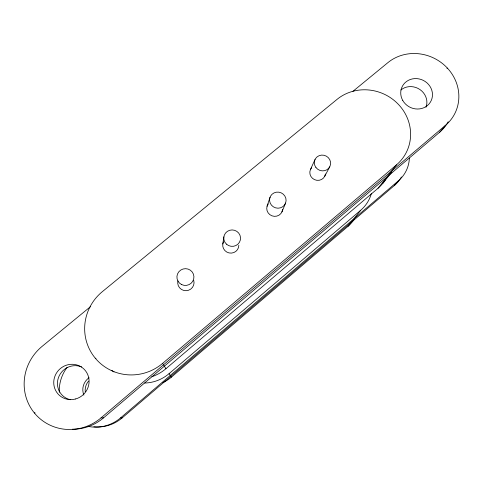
<?xml version="1.0" encoding="UTF-8"?>
<svg xmlns="http://www.w3.org/2000/svg" width="483" height="483" viewBox="0 0 483 483"><rect width="100%" height="100%" fill="white"/><g stroke="black" fill="none" stroke-linecap="round" stroke-linejoin="round"><path stroke-width="0.72" d="M222.802 243.969L223.858 236.863M267.051 206.283L270.063 197.197M281.939 211.91L285.592 203.065A8.302 8.024 19.5 0 0 276.397 192.18A8.302 8.024 19.5 0 0 271.482 205.184A8.302 8.024 19.5 0 0 285.592 203.065M310.478 169.467L315.007 159.553M324.594 176.518L329.696 166.883M446.992 68.61L447.367 68.079M162.91 382.59A35.73 35.144 -42.6 0 0 171.308 377.217L348.08 226.261L360.686 210.274A36.636 35.072 26.5 0 0 371.409 193.297M151.819 376.758A43.156 42.365 -37 0 0 165.947 368.692L378.056 188.237L396.458 164.89A44.605 42.112 25.7 0 0 399.115 105.143A44.605 42.112 25.7 0 0 337.025 99.389L102.324 291.672A47.781 46.833 -34.2 0 0 95.453 358.392A47.781 46.833 -34.2 0 0 162.608 363.379L396.458 164.89M383.001 183.142L391.985 171.803M93.805 426.749A37.354 36.255 -48.6 0 0 122.169 417.886L394.466 185.436L398.372 180.835A34.812 32.965 28.1 0 0 409.385 158.092M72.323 429.206A46.706 45.13 -45.5 0 0 103.543 417.855L439.687 132.191L445.616 125.212A42.951 39.968 27.3 0 0 447.518 68.242A42.951 39.968 27.3 0 0 387.921 62.615L352.94 91.323M87.779 426.314A38.145 37.01 -48.3 0 0 120.581 417.88L398.372 180.835M144.725 383.043A38.839 38.169 -40.1 0 0 169.068 373.655L360.686 210.274M90.55 306.62L42.154 346.335A47.962 46.314 -45.2 0 0 34.48 413.092A47.962 46.314 -45.2 0 0 101.056 417.855L445.616 125.212M101.056 417.855L103.543 417.855M120.581 417.88L122.169 417.886M34.305 412.88L35.12 412.911M95.278 358.181L95.96 358.585M162.608 363.379L165.947 368.692M169.068 373.655L171.308 377.217M354.069 219.427A33.828 32.536 26.9 0 1 348.08 226.261M401.403 176.983A34.142 32.373 28.2 0 1 394.466 185.436M59.294 392.214A38.145 37.01 -48.3 0 1 67.095 367.388M85.225 391.61A14.007 13.596 -48.6 0 1 88.486 381.141M83.897 395.124A14.303 13.88 -48.3 0 1 89.059 377.742M448.2 121.74A41.93 39.105 27.3 0 1 439.687 132.191M70.44 399.719A17.515 16.923 -45.5 0 1 58.383 377.821A17.515 16.923 -45.5 0 1 81.639 366.905M400.878 89.989A15.722 14.665 27.3 0 1 419.938 89.548A15.722 14.665 27.3 0 1 426 107.274M325.433 173.971A7.897 7.559 23.4 0 1 314.493 179.634A7.897 7.559 23.4 0 1 311.662 167.667M282.621 209.254A7.976 7.734 19.6 0 1 271.941 215.823A7.976 7.734 19.6 0 1 268.306 203.838M238.831 245.298A8.066 7.903 11.2 0 1 229.014 252.917A8.066 7.903 11.2 0 1 223.46 241.82M193.749 280.442A8.175 8.06 -8.7 0 1 186.046 290.706A8.175 8.06 -8.7 0 1 177.925 280.834M385.162 180.135A40.506 38.513 26.1 0 1 378.056 188.237M114.012 371.976A43.156 42.365 -37 0 1 111.796 370.376M75.668 398.958A17.986 17.364 -45.1 0 0 84.145 369.254A17.986 17.364 -45.1 0 0 54.428 377.658A17.986 17.364 -45.1 0 0 75.668 398.958M402.731 100.416A16.108 14.985 27.3 0 0 430.232 102.372A16.108 14.985 27.3 0 0 416.853 78.614A16.108 14.985 27.3 0 0 402.731 100.416M315.906 167.456A8.211 7.843 23.2 0 0 329.943 166.381A8.211 7.843 23.2 0 0 321.563 155.103A8.211 7.843 23.2 0 0 315.906 167.456M226.491 244.175A8.392 8.211 11.4 0 0 240.341 239.997A8.392 8.211 11.4 0 0 229.618 230.3A8.392 8.211 11.4 0 0 226.491 244.175M181.602 284.565A8.513 8.38 -7.5 0 0 193.918 276.536A8.513 8.38 -7.5 0 0 180.745 270.069A8.513 8.38 -7.5 0 0 181.602 284.565"/></g></svg>
